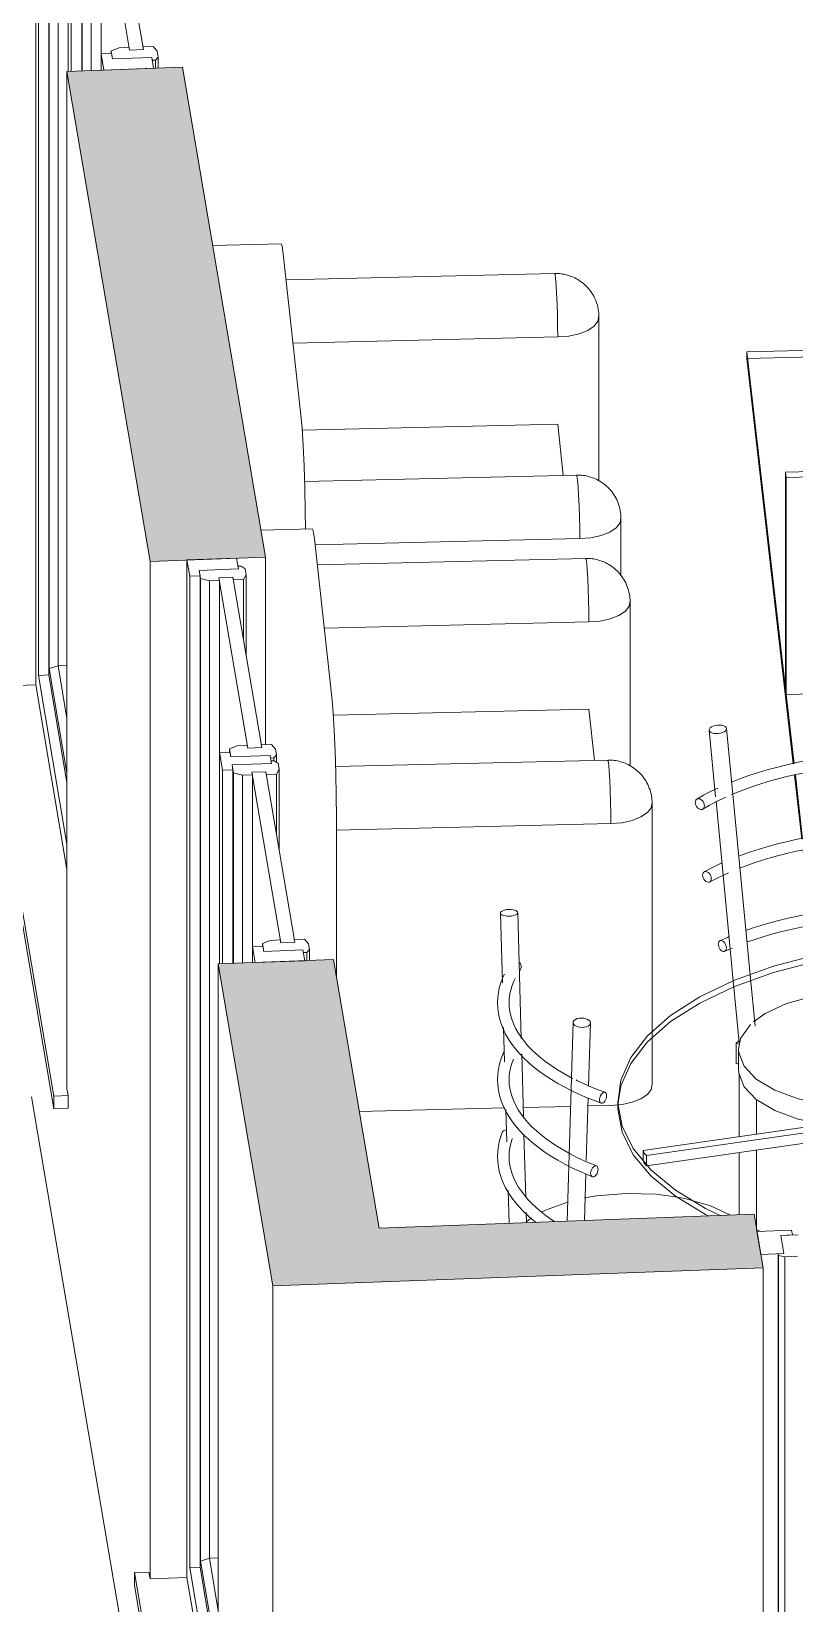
# Model space of a CAD drawing. Header units: millimetres. Extents: x -44545 to 51785, y -22696 to 32686.
# Drawn here: x -18262 to -16943, y -86 to 2631 of the extents above; entities that cross this region are included whole.
import ezdxf

# ---------------------------------------------------------------- set-up
doc = ezdxf.new("R2010")
doc.units = ezdxf.units.MM
for name, color, linetype, lineweight in [('A-FLOR', 192, 'Continuous', 9), ('A-GENM', 13, 'Continuous', 9), ('A-GLAZ', 151, 'Continuous', 9), ('A-WALL', 113, 'Continuous', 9), ('A-WALL-PATT', 111, 'Continuous', 25), ('I-FURN', 30, 'Continuous', 9), ('I-FURN-PNLS', 30, 'Continuous', 9)]:
    doc.layers.add(name, color=color, linetype=linetype, lineweight=lineweight)

# ---------------------------------------------------------------- blocks, each defined once
blk = doc.blocks.new('Table Dining 4 Seater-Circular - 1200 mm dia-V78-3D Section 3')
at = {"layer": 'I-FURN-PNLS'}
for p, q in [((-17090.3, 1423.2), (-17079.2, 1307.9)), ((-17060.4, 1426.1), (-17061, 1427.8)), ((-17019.7, 1000.7), (-17060.4, 1426.1)), ((-17078.5, 1300.7), (-17048.8, 990)), ((-17451.2, 1107.2), (-17447.8, 986.6)), ((-17415.1, 890.3), (-17421.2, 1108)), ((-17063.5, 1041.2), (-17050.8, 1046.8)), ((-17418.4, 1007.1), (-17416.3, 1010.4)), ((-17048.8, 990), (-17038.6, 883.8)), ((-17011.1, 911.5), (-17019.7, 1000.7)), ((-17445.6, 909.3), (-17444, 849.9)), ((-17325.6, 918.2), (-17336, 574.9)), ((-17298.9, 808.3), (-17295.6, 917.3)), ((-17038.9, 886.7), (-17043.7, 882.5)), ((-17043.7, 882.5), (-17037.3, 880.9)), ((-17043.7, 882.5), (-17043.7, 847.1)), ((-17039.5, 871.9), (-17039.5, 836.5)), ((-17411.3, 755.5), (-17414.4, 864.1)), ((-17039.2, 846), (-17043.7, 847.1)), ((-17038.5, 829.1), (-17038.5, 720.8)), ((-17302.8, 679.5), (-17299.5, 788.1)), ((-17248, 775.9), (-17243, 808)), ((-17441.7, 767.9), (-17440.1, 711.7)), ((-17248.1, 782.4), (-17248.1, 771.8)), ((-17248.1, 772.2), (-17248, 775.5)), ((-17008.5, 725.1), (-17008.5, 784.8)), ((-16794.1, 755.8), (-17204.3, 697.1)), ((-17198.5, 688.2), (-16788.2, 746.9)), ((-17407.5, 615.8), (-17410.5, 725.4)), ((-16788.2, 729.2), (-17198.5, 670.5)), ((-17204.3, 679.7), (-17204.3, 697.1)), ((-17198.5, 670.5), (-17198.5, 688.2)), ((-17038.5, 693.4), (-17038.5, 585.8)), ((-17008.5, 562.5), (-17008.5, 697.6)), ((-17305.9, 576), (-17303.5, 656.8)), ((-17437.8, 628), (-17436.2, 571.2)), ((-17284.8, 618.6), (-17305.9, 615)), ((-17406.2, 572.3), (-17406.7, 590.2)), ((-17009.1, 559.6), (-17001.2, 556.8))]:
    blk.add_line(p, q, dxfattribs=at)
for points in [[(-17061, 1427.8, 0), (-17062.7, 1429.5, 0), (-17065.2, 1430.7, 0), (-17068.4, 1431.6, 0), (-17072, 1432, 0), (-17075.9, 1431.9, 0), (-17079.7, 1431.3, 0), (-17083.3, 1430.2, 0), (-17086.3, 1428.8, 0), (-17088.6, 1427.1, 0), (-17089.9, 1425.2, 0), (-17090.3, 1423.3, 0), (-17089.6, 1421.4, 0)], [(-17089.6, 1421.4, 0), (-17088, 1419.8, 0), (-17085.5, 1418.5, 0), (-17082.3, 1417.7, 0), (-17078.7, 1417.3, 0), (-17074.8, 1417.4, 0), (-17070.9, 1418, 0), (-17067.4, 1419, 0), (-17064.4, 1420.5, 0), (-17062.1, 1422.2, 0), (-17060.8, 1424.1, 0), (-17060.4, 1426, 0)], [(-17051.5, 1333.6, 0), (-17048.6, 1334.8, 0), (-17034.6, 1340.2, 0), (-17020.1, 1345.3, 0), (-17005.2, 1350.2, 0), (-16989.9, 1354.7, 0), (-16974.2, 1359, 0), (-16958.2, 1363, 0), (-16941.9, 1366.6, 0), (-16925.3, 1370, 0), (-16908.4, 1373, 0), (-16891.3, 1375.7, 0), (-16874, 1378.1, 0), (-16856.5, 1380.2, 0), (-16838.8, 1382, 0), (-16821, 1383.4, 0), (-16803, 1384.5, 0), (-16785, 1385.2, 0), (-16767, 1385.6, 0), (-16748.9, 1385.7, 0), (-16730.9, 1385.5, 0), (-16712.9, 1384.9, 0), (-16694.9, 1383.9, 0), (-16691.7, 1383.7, 0)], [(-17051.6, 1312, 0), (-17041.2, 1316.3, 0), (-17027.7, 1321.5, 0), (-17013.7, 1326.4, 0), (-16999.2, 1331.1, 0), (-16984.4, 1335.5, 0), (-16969.2, 1339.6, 0), (-16953.6, 1343.5, 0), (-16937.8, 1347.1, 0), (-16921.6, 1350.3, 0), (-16905.1, 1353.3, 0), (-16888.4, 1356, 0), (-16871.4, 1358.3, 0), (-16854.3, 1360.3, 0), (-16837, 1362, 0), (-16819.6, 1363.4, 0), (-16802, 1364.5, 0), (-16784.4, 1365.2, 0), (-16766.7, 1365.6, 0), (-16749, 1365.7, 0), (-16731.3, 1365.5, 0), (-16713.7, 1364.9, 0), (-16696.1, 1364, 0), (-16690.4, 1363.6, 0)], [(-17098.6, 1292.6, 0), (-17098.9, 1295, 0), (-17099.7, 1297.5, 0), (-17100.9, 1299.7, 0), (-17102.6, 1301.7, 0), (-17104.5, 1303.3, 0), (-17106.5, 1304.4, 0), (-17108.5, 1304.8, 0), (-17110.4, 1304.6, 0), (-17112.1, 1303.8, 0), (-17113.3, 1302.4, 0), (-17114.1, 1300.6, 0), (-17114.4, 1298.4, 0)], [(-17111.6, 1304.1, 0), (-17100.1, 1310.7, 0), (-17088, 1317.1, 0), (-17075.3, 1323.3, 0)], [(-17101.4, 1286.9, 0), (-17090.4, 1293.2, 0), (-17078.9, 1299.3, 0), (-17066.8, 1305.2, 0), (-17061.5, 1307.6, 0)], [(-17114.4, 1298.4, 0), (-17114.1, 1296, 0), (-17113.3, 1293.6, 0), (-17112.1, 1291.3, 0), (-17110.4, 1289.3, 0), (-17108.5, 1287.7, 0), (-17106.5, 1286.7, 0), (-17104.5, 1286.2, 0), (-17102.6, 1286.4, 0), (-17100.9, 1287.2, 0), (-17099.7, 1288.6, 0), (-17098.9, 1290.5, 0), (-17098.6, 1292.6, 0)], [(-17039.3, 1205.6, 0), (-17033.3, 1207.9, 0), (-17018.7, 1213, 0), (-17003.8, 1217.8, 0), (-16988.5, 1222.4, 0), (-16972.8, 1226.6, 0), (-16956.8, 1230.5, 0), (-16940.4, 1234.2, 0), (-16923.8, 1237.5, 0), (-16906.9, 1240.5, 0), (-16889.7, 1243.2, 0), (-16872.4, 1245.6, 0), (-16854.9, 1247.6, 0), (-16837.2, 1249.3, 0), (-16819.3, 1250.7, 0), (-16801.4, 1251.8, 0), (-16783.4, 1252.5, 0), (-16765.4, 1252.9, 0), (-16747.3, 1252.9, 0), (-16729.2, 1252.6, 0), (-16711.2, 1252, 0), (-16703.8, 1251.6, 0)], [(-17037.8, 1184.8, 0), (-17026.4, 1189.1, 0), (-17012.4, 1194.1, 0), (-16997.9, 1198.7, 0), (-16983.1, 1203.1, 0), (-16967.8, 1207.2, 0), (-16952.2, 1211, 0), (-16936.3, 1214.6, 0), (-16920.1, 1217.8, 0), (-16903.6, 1220.8, 0), (-16886.8, 1223.4, 0), (-16869.9, 1225.7, 0), (-16852.7, 1227.7, 0), (-16835.4, 1229.4, 0), (-16818, 1230.8, 0), (-16800.4, 1231.8, 0), (-16782.8, 1232.5, 0), (-16765.1, 1232.9, 0), (-16747.4, 1232.9, 0), (-16729.7, 1232.6, 0), (-16712.1, 1232, 0), (-16705.2, 1231.7, 0)], [(-17086.6, 1166.7, 0), (-17086.8, 1169.1, 0), (-17087.6, 1171.6, 0), (-17088.8, 1173.9, 0), (-17090.4, 1175.9, 0), (-17092.2, 1177.5, 0), (-17094.2, 1178.6, 0), (-17096.2, 1179.1, 0), (-17098, 1178.9, 0), (-17099.6, 1178.1, 0), (-17100.8, 1176.8, 0), (-17101.5, 1175, 0), (-17101.8, 1172.8, 0)], [(-17101.8, 1172.8, 0), (-17101.5, 1170.4, 0), (-17100.8, 1167.9, 0), (-17099.6, 1165.6, 0), (-17098, 1163.6, 0), (-17096.2, 1162, 0), (-17094.2, 1160.9, 0), (-17092.2, 1160.4, 0), (-17090.4, 1160.6, 0), (-17088.8, 1161.4, 0), (-17087.6, 1162.7, 0), (-17086.8, 1164.6, 0), (-17086.6, 1166.7, 0)], [(-17099, 1178.5, 0), (-17086.8, 1184.9, 0), (-17074.2, 1191, 0), (-17067.9, 1193.9, 0)], [(-17089.4, 1161, 0), (-17077.8, 1167, 0), (-17065.7, 1172.9, 0), (-17057, 1176.8, 0)], [(-17027.2, 1077.3, 0), (-17016.1, 1081.1, 0), (-17001.1, 1085.9, 0), (-16985.7, 1090.4, 0), (-16969.9, 1094.5, 0), (-16953.8, 1098.4, 0), (-16937.4, 1102, 0), (-16920.7, 1105.3, 0), (-16903.8, 1108.2, 0), (-16886.6, 1110.9, 0), (-16869.2, 1113.2, 0), (-16851.7, 1115.2, 0), (-16833.9, 1116.8, 0), (-16816.1, 1118.1, 0), (-16798.1, 1119.1, 0), (-16780.1, 1119.8, 0), (-16762.1, 1120.1, 0), (-16744, 1120.1, 0), (-16726, 1119.8, 0), (-16716.1, 1119.4, 0)], [(-17440.6, 1113.1, 0), (-17444.1, 1112.4, 0), (-17447.1, 1111.3, 0), (-17449.4, 1110, 0), (-17450.8, 1108.6, 0), (-17451.1, 1107, 0), (-17450.5, 1105.5, 0), (-17448.9, 1104.2, 0), (-17446.4, 1103.1, 0), (-17443.2, 1102.3, 0), (-17439.5, 1101.8, 0), (-17435.6, 1101.8, 0), (-17431.8, 1102.1, 0)], [(-17431.8, 1102.1, 0), (-17428.2, 1102.8, 0), (-17425.2, 1103.9, 0), (-17422.9, 1105.2, 0), (-17421.5, 1106.6, 0), (-17421.2, 1108.2, 0), (-17421.8, 1109.6, 0), (-17423.4, 1111, 0), (-17425.9, 1112.1, 0), (-17429.1, 1112.9, 0), (-17432.8, 1113.4, 0), (-17436.7, 1113.4, 0), (-17440.6, 1113.1, 0)], [(-17025.2, 1056.8, 0), (-17023.9, 1057.3, 0), (-17009.8, 1062.1, 0), (-16995.2, 1066.7, 0), (-16980.3, 1071.1, 0), (-16965, 1075.1, 0), (-16949.3, 1078.9, 0), (-16933.4, 1082.4, 0), (-16917.1, 1085.6, 0), (-16900.6, 1088.5, 0), (-16883.8, 1091.1, 0), (-16866.8, 1093.3, 0), (-16849.6, 1095.3, 0), (-16832.3, 1096.9, 0), (-16814.8, 1098.2, 0), (-16797.2, 1099.2, 0), (-16779.6, 1099.8, 0), (-16761.9, 1100.1, 0), (-16744.2, 1100.1, 0), (-16726.5, 1099.8, 0), (-16718.6, 1099.5, 0)], [(-16074.6, 864.5, 0), (-16105.6, 901.6, 0), (-16147.5, 936.3, 0), (-16199.7, 967.9, 0), (-16261, 995.7, 0), (-16330.2, 1019.1, 0), (-16405.9, 1037.8, 0), (-16486.5, 1051.2, 0), (-16570.4, 1059.2, 0), (-16655.8, 1061.5, 0), (-16741.1, 1058.1, 0), (-16824.5, 1049.2, 0), (-16904.4, 1034.8, 0), (-16979, 1015.2, 0), (-17046.8, 991, 0), (-17106.6, 962.5, 0), (-17157, 930.3, 0), (-17197, 895.1, 0), (-17225.9, 857.6, 0), (-17243, 818.6, 0), (-17248, 778.8, 0), (-17240.8, 739.1, 0), (-17221.5, 700.4, 0)], [(-17060.6, 1046.9, 0), (-17060.9, 1049.3, 0), (-17061.6, 1051.8, 0), (-17062.7, 1054.2, 0), (-17064.1, 1056.3, 0), (-17065.8, 1058, 0), (-17067.6, 1059.1, 0), (-17069.5, 1059.7, 0), (-17071.2, 1059.6, 0), (-17072.6, 1058.9, 0), (-17073.7, 1057.6, 0), (-17074.4, 1055.7, 0), (-17074.7, 1053.6, 0)], [(-17071.8, 1059.3, 0), (-17058.6, 1065.2, 0), (-17056.8, 1065.9, 0)], [(-17242.8, 808.6, 0), (-17225.9, 847, 0), (-17197, 884.5, 0), (-17157, 919.6, 0), (-17106.6, 951.8, 0), (-17046.8, 980.3, 0), (-16979, 1004.6, 0), (-16904.4, 1024.2, 0), (-16824.5, 1038.6, 0), (-16741.1, 1047.5, 0), (-16655.8, 1050.9, 0), (-16570.4, 1048.5, 0), (-16486.5, 1040.6, 0), (-16405.9, 1027.2, 0), (-16330.2, 1008.5, 0), (-16261, 985.1, 0), (-16199.7, 957.3, 0), (-16147.5, 925.7, 0), (-16105.6, 891, 0), (-16074.6, 853.9, 0)], [(-17074.7, 1053.6, 0), (-17074.4, 1051.2, 0), (-17073.7, 1048.7, 0), (-17072.6, 1046.3, 0), (-17071.2, 1044.2, 0), (-17069.5, 1042.6, 0), (-17067.6, 1041.4, 0), (-17065.8, 1040.8, 0), (-17064.1, 1040.9, 0), (-17062.7, 1041.7, 0), (-17061.6, 1043, 0), (-17060.9, 1044.8, 0), (-17060.6, 1046.9, 0)], [(-17417.8, 1021.3, 0), (-17416.3, 1019.2, 0), (-17415.3, 1017, 0), (-17415, 1014.6, 0)], [(-17415, 1014.6, 0), (-17415.3, 1012.4, 0), (-17416.3, 1010.4, 0)], [(-17456.2, 952.2, 0), (-17455.8, 961.3, 0), (-17454.6, 970.5, 0), (-17452.6, 979.6, 0), (-17449.9, 988.6, 0), (-17446.4, 997.5, 0), (-17444.3, 1001.8, 0)], [(-17436.2, 952.2, 0), (-17435.8, 959.6, 0), (-17434.9, 967.1, 0), (-17433.3, 974.5, 0), (-17431, 982, 0), (-17428.1, 989.5, 0), (-17425.9, 994.1, 0)], [(-17456.2, 952.2, 0), (-17455.8, 943, 0), (-17454.6, 933.8, 0), (-17452.6, 924.8, 0), (-17449.9, 915.8, 0), (-17446.4, 906.9, 0), (-17442.2, 898.1, 0), (-17437.3, 889.4, 0), (-17431.6, 880.9, 0), (-17425.3, 872.6, 0), (-17418.3, 864.5, 0), (-17410.6, 856.5, 0), (-17402.3, 848.7, 0), (-17393.4, 841.1, 0), (-17383.8, 833.7, 0), (-17373.7, 826.5, 0), (-17363, 819.5, 0), (-17351.7, 812.7, 0), (-17339.9, 806.2, 0), (-17327.5, 799.9, 0), (-17314.7, 793.9, 0), (-17301.3, 788.1, 0), (-17287.5, 782.6, 0), (-17277.1, 778.7, 0)], [(-17436.2, 952.2, 0), (-17435.8, 944.7, 0), (-17434.9, 937.2, 0), (-17433.3, 929.8, 0), (-17431, 922.3, 0), (-17428.1, 914.8, 0), (-17424.5, 907.4, 0), (-17420.2, 900, 0), (-17415.3, 892.6, 0), (-17409.7, 885.2, 0), (-17403.5, 877.9, 0), (-17396.6, 870.7, 0), (-17389, 863.6, 0), (-17380.8, 856.6, 0), (-17371.9, 849.7, 0), (-17362.5, 843, 0), (-17352.4, 836.5, 0), (-17341.7, 830.1, 0), (-17330.5, 823.9, 0), (-17326.1, 821.6, 0)], [(-16801.9, 971.3, 0), (-16810.8, 971.7, 0), (-16862.5, 970.3, 0), (-16912.1, 963.2, 0), (-16956.5, 950.8, 0), (-16993.3, 933.8, 0), (-17013.6, 919.5, 0)], [(-17315, 925.5, 0), (-17318.5, 924.8, 0), (-17321.5, 923.5, 0), (-17323.8, 921.8, 0), (-17325.2, 919.9, 0), (-17325.5, 917.8, 0), (-17324.9, 915.7, 0), (-17323.3, 913.7, 0), (-17320.8, 912.1, 0), (-17317.6, 910.8, 0), (-17313.9, 910, 0), (-17310, 909.7, 0), (-17306.2, 909.9, 0)], [(-17306.2, 909.9, 0), (-17302.6, 910.7, 0), (-17299.6, 912, 0), (-17297.3, 913.7, 0), (-17295.9, 915.6, 0), (-17295.6, 917.7, 0), (-17296.2, 919.8, 0), (-17297.8, 921.7, 0), (-17300.3, 923.4, 0), (-17303.5, 924.7, 0), (-17307.2, 925.5, 0), (-17311.1, 925.8, 0), (-17315, 925.5, 0)], [(-17019.1, 914.4, 0), (-17020.3, 913.2, 0), (-17035.9, 890.3, 0), (-17039.5, 871.9, 0)], [(-17039.5, 871.9, 0), (-17039.2, 866.2, 0), (-17030, 842.5, 0)], [(-17456.2, 819.4, 0), (-17455.8, 828.5, 0), (-17454.6, 837.7, 0), (-17452.6, 846.8, 0), (-17449.9, 855.8, 0), (-17446.4, 864.7, 0), (-17444.7, 868.3, 0)], [(-17436.2, 819.4, 0), (-17435.8, 826.8, 0), (-17434.9, 834.3, 0), (-17433.3, 841.8, 0), (-17431, 849.2, 0), (-17428.8, 855, 0)], [(-17030, 842.5, 0), (-17008.9, 820.4, 0), (-16977.1, 801.4, 0), (-16936.4, 786.5, 0), (-16889.2, 776.5, 0), (-16838.3, 772.1, 0), (-16797, 772.7, 0)], [(-17456.2, 819.4, 0), (-17455.8, 810.2, 0), (-17454.6, 801.1, 0), (-17452.6, 792, 0), (-17449.9, 783, 0), (-17446.4, 774.1, 0), (-17442.2, 765.3, 0), (-17437.3, 756.7, 0), (-17431.6, 748.2, 0), (-17425.3, 739.8, 0), (-17418.3, 731.7, 0), (-17410.6, 723.7, 0), (-17402.3, 715.9, 0), (-17393.4, 708.3, 0), (-17383.8, 700.9, 0), (-17373.7, 693.7, 0), (-17363, 686.7, 0), (-17351.7, 680, 0), (-17339.9, 673.4, 0), (-17327.5, 667.1, 0), (-17314.7, 661.1, 0), (-17301.3, 655.3, 0), (-17292.5, 651.7, 0)], [(-17436.2, 819.4, 0), (-17435.8, 811.9, 0), (-17434.9, 804.5, 0), (-17433.3, 797, 0), (-17431, 789.5, 0), (-17428.1, 782.1, 0), (-17424.5, 774.6, 0), (-17420.2, 767.2, 0), (-17415.3, 759.8, 0), (-17409.7, 752.4, 0), (-17403.5, 745.1, 0), (-17396.6, 737.9, 0), (-17389, 730.8, 0), (-17380.8, 723.8, 0), (-17371.9, 717, 0), (-17362.5, 710.2, 0), (-17352.4, 703.7, 0), (-17341.7, 697.3, 0), (-17330.5, 691.1, 0), (-17318.8, 685.1, 0), (-17306.5, 679.3, 0), (-17293.7, 673.8, 0), (-17285.1, 670.3, 0)], [(-17320.4, 818.8, 0), (-17318.8, 817.9, 0), (-17306.5, 812.1, 0), (-17293.7, 806.6, 0), (-17280.4, 801.2, 0), (-17270.3, 797.5, 0)], [(-17030, 807.1, 0), (-17039.2, 830.8, 0), (-17039.5, 838.2, 0)], [(-17267.6, 791.7, 0), (-17267.8, 793.9, 0), (-17268.4, 795.7, 0), (-17269.4, 796.9, 0), (-17270.6, 797.6, 0), (-17272.1, 797.6, 0), (-17273.7, 796.9, 0), (-17275.3, 795.7, 0), (-17276.8, 793.9, 0), (-17278, 791.7, 0), (-17279, 789.3, 0), (-17279.6, 786.8, 0), (-17279.8, 784.4, 0)], [(-17279.8, 784.4, 0), (-17279.6, 782.2, 0), (-17279, 780.5, 0), (-17278, 779.2, 0), (-17276.8, 778.6, 0), (-17275.3, 778.6, 0), (-17273.7, 779.2, 0), (-17272.1, 780.5, 0), (-17270.6, 782.2, 0), (-17269.4, 784.4, 0), (-17268.4, 786.8, 0), (-17267.8, 789.3, 0), (-17267.6, 791.7, 0)], [(-16892.3, 741.6, 0), (-16936.4, 751.1, 0), (-16977.1, 766, 0), (-17008.9, 785, 0), (-17030, 807.1, 0)], [(-17221.5, 689.7, 0), (-17240.8, 728.5, 0), (-17248, 768.2, 0), (-17248.1, 771.8, 0)], [(-17456.2, 686.6, 0), (-17455.8, 695.8, 0), (-17454.6, 704.9, 0), (-17452.6, 714, 0), (-17449.9, 723, 0), (-17448.1, 727.8, 0)], [(-17448.3, 727.2, 0), (-17447.3, 729.3, 0), (-17445.8, 731, 0), (-17443.7, 732.2, 0), (-17441.4, 732.9, 0)], [(-17436.2, 686.6, 0), (-17435.8, 694, 0), (-17434.9, 701.5, 0), (-17433.3, 709, 0), (-17431, 716.4, 0), (-17430.6, 717.6, 0)], [(-17456.2, 686.6, 0), (-17455.8, 677.4, 0), (-17454.6, 668.3, 0), (-17452.6, 659.2, 0), (-17449.9, 650.2, 0), (-17446.4, 641.3, 0), (-17442.2, 632.5, 0), (-17437.3, 623.9, 0), (-17431.6, 615.4, 0), (-17425.3, 607, 0), (-17418.3, 598.9, 0), (-17410.6, 590.9, 0), (-17402.3, 583.1, 0), (-17393.4, 575.5, 0), (-17390.1, 572.9, 0)], [(-17436.2, 686.6, 0), (-17435.8, 679.1, 0), (-17434.9, 671.7, 0), (-17433.3, 664.2, 0), (-17431, 656.7, 0), (-17428.1, 649.3, 0), (-17424.5, 641.8, 0), (-17420.2, 634.4, 0), (-17415.3, 627, 0), (-17409.7, 619.6, 0), (-17403.5, 612.3, 0), (-17396.6, 605.1, 0), (-17389, 598, 0), (-17380.8, 591, 0), (-17371.9, 584.2, 0), (-17362.5, 577.4, 0), (-17357.4, 574.1, 0)], [(-17221.5, 700.4, 0), (-17190.6, 663.2, 0), (-17148.6, 628.5, 0), (-17096.4, 597, 0), (-17070.4, 584.2, 0)], [(-17091.4, 583.8, 0), (-17096.4, 586.3, 0), (-17148.6, 617.9, 0), (-17190.6, 652.6, 0), (-17221.5, 689.7, 0)], [(-17204.3, 697.1, 0), (-17202.4, 692.5, 0), (-17198.5, 688.2, 0)], [(-17198.5, 670.5, 0), (-17202.4, 674.8, 0), (-17204.3, 679.4, 0)], [(-17282.3, 664.6, 0), (-17282.6, 666.7, 0), (-17283.2, 668.5, 0), (-17284.2, 669.8, 0), (-17285.6, 670.5, 0), (-17287.1, 670.5, 0), (-17288.8, 669.9, 0), (-17290.5, 668.6, 0), (-17292.1, 666.9, 0), (-17293.4, 664.8, 0), (-17294.4, 662.4, 0), (-17295.1, 659.9, 0), (-17295.3, 657.5, 0)], [(-17295.3, 657.5, 0), (-17295.1, 655.3, 0), (-17294.4, 653.5, 0), (-17293.4, 652.2, 0), (-17292.1, 651.6, 0), (-17290.5, 651.5, 0), (-17288.8, 652.2, 0), (-17287.1, 653.4, 0), (-17285.6, 655.1, 0), (-17284.2, 657.3, 0), (-17283.2, 659.7, 0), (-17282.6, 662.1, 0), (-17282.3, 664.6, 0)], [(-17335.2, 607.9, 0), (-17373, 594, 0), (-17380.4, 590.4, 0)], [(-17145, 616.5, 0), (-17182, 621.4, 0), (-17233.8, 622.9, 0), (-17284.8, 618.6, 0)], [(-17053.4, 585.4, 0), (-17088.3, 601.6, 0), (-17132.6, 614.1, 0), (-17145, 616.5, 0)], [(-17397.7, 580.4, 0), (-17405.1, 575.1, 0), (-17406.6, 573.9, 0)]]:
    blk.add_polyline3d(points, dxfattribs=at)
blk = doc.blocks.new('Sofa Single Seater - 900 x 700 mm-182966-3D Section 3')
at = {"layer": 'A-GENM'}
for p, q in [((-17776.1, 1771), (-17865.3, 1768.9)), ((-17772.6, 1753.8), (-17742.1, 1475.1)), ((-17303.8, 1720), (-17767.7, 1709)), ((-17227, 1361.5), (-17227, 1645)), ((-17755.7, 1599.3), (-17298.2, 1610.2)), ((-17755.7, 1599.3), (-17298.2, 1610.2)), ((-17298.2, 1459.7), (-17739.9, 1449.2)), ((-17288.5, 1371), (-17298.2, 1459.7)), ((-17265.7, 1371.6), (-17735.9, 1360.4)), ((-17188.9, 902.2), (-17188.9, 1296.6)), ((-17734.5, 1272.7), (-17734.5, 997.8)), ((-17734.5, 1250.5), (-17260.1, 1261.8)), ((-17260.1, 1261.8), (-17734.5, 1250.5)), ((-17734.5, 997.8), (-17734.5, 1250.5)), ((-17188.9, 899.5), (-17188.9, 902.2)), ((-17188.9, 809.7), (-17188.9, 899.2)), ((-17443.4, 770.5), (-17695, 764.6)), ((-17329.9, 773.2), (-17411.8, 771.3)), ((-17260.1, 774.9), (-17300.3, 773.9)), ((-17247.8, 775.6), (-17260.1, 774.9)), ((-17241.8, 776.4), (-17247.3, 775.7))]:
    blk.add_line(p, q, dxfattribs=at)
for points in [[(-17776.4, 1770.9, 0), (-17774.6, 1767.4, 0), (-17772.6, 1753.8, 0)], [(-17298.2, 1610.2, 0), (-17298.3, 1628.5, 0), (-17298.7, 1648, 0), (-17299.3, 1667.3, 0), (-17300.1, 1685.1, 0), (-17301, 1700.1, 0), (-17302, 1711.4, 0), (-17303, 1718.1, 0), (-17303.9, 1719.9, 0)], [(-17303.9, 1719.9, 0), (-17303, 1718.1, 0), (-17302, 1711.4, 0), (-17301, 1700.1, 0), (-17300.1, 1685.1, 0), (-17299.3, 1667.3, 0), (-17298.7, 1648, 0), (-17298.3, 1628.5, 0), (-17298.2, 1610.2, 0)], [(-17227, 1645, 0), (-17227.1, 1648.4, 0), (-17227.3, 1651.8, 0), (-17227.7, 1655.1, 0), (-17228.2, 1658.5, 0), (-17228.9, 1661.8, 0), (-17229.8, 1665.1, 0), (-17230.7, 1668.3, 0), (-17231.8, 1671.5, 0), (-17233.1, 1674.6, 0), (-17234.5, 1677.6, 0), (-17236, 1680.5, 0), (-17237.6, 1683.4, 0), (-17239.3, 1686.1, 0), (-17241.1, 1688.8, 0), (-17243.1, 1691.3, 0), (-17245.1, 1693.8, 0), (-17247.2, 1696.1, 0), (-17249.3, 1698.4, 0), (-17251.6, 1700.5, 0), (-17253.9, 1702.5, 0), (-17256.2, 1704.4, 0), (-17258.6, 1706.2, 0), (-17261.1, 1707.8, 0), (-17263.6, 1709.4, 0), (-17266.1, 1710.8, 0), (-17268.7, 1712.2, 0), (-17271.2, 1713.4, 0), (-17273.8, 1714.5, 0), (-17276.5, 1715.5, 0), (-17279.1, 1716.4, 0), (-17281.7, 1717.2, 0), (-17284.4, 1717.9, 0), (-17287.1, 1718.5, 0), (-17289.7, 1719, 0), (-17292.4, 1719.4, 0), (-17295.1, 1719.7, 0), (-17297.7, 1719.9, 0), (-17300.4, 1720, 0), (-17303.1, 1720, 0), (-17303.8, 1720, 0)], [(-17298.2, 1610.2, 0), (-17279, 1611.8, 0), (-17261.3, 1615.7, 0), (-17246.4, 1621.6, 0), (-17235.2, 1629.1, 0), (-17228.7, 1637.7, 0), (-17227.1, 1646.8, 0)], [(-17227.1, 1646.8, 0), (-17228.7, 1637.7, 0), (-17235.2, 1629.1, 0), (-17246.4, 1621.6, 0), (-17261.3, 1615.7, 0), (-17279, 1611.8, 0), (-17298.2, 1610.2, 0)], [(-17742.1, 1475.1, 0), (-17740.2, 1452.6, 0), (-17738.3, 1422.5, 0), (-17736.7, 1387, 0), (-17735.5, 1348.4, 0), (-17734.8, 1309.4, 0), (-17734.5, 1272.7, 0)], [(-17260.1, 1261.8, 0), (-17260.2, 1280.1, 0), (-17260.6, 1299.6, 0), (-17261.2, 1318.9, 0), (-17262, 1336.7, 0), (-17262.9, 1351.7, 0), (-17263.9, 1363, 0), (-17264.9, 1369.7, 0), (-17265.8, 1371.5, 0)], [(-17265.8, 1371.5, 0), (-17264.9, 1369.7, 0), (-17263.9, 1363, 0), (-17262.9, 1351.7, 0), (-17262, 1336.7, 0), (-17261.2, 1318.9, 0), (-17260.6, 1299.6, 0), (-17260.2, 1280.1, 0), (-17260.1, 1261.8, 0)], [(-17188.9, 1296.6, 0), (-17189, 1300, 0), (-17189.2, 1303.4, 0), (-17189.6, 1306.7, 0), (-17190.2, 1310.1, 0), (-17190.8, 1313.4, 0), (-17191.7, 1316.7, 0), (-17192.6, 1319.9, 0), (-17193.8, 1323.1, 0), (-17195, 1326.2, 0), (-17196.4, 1329.2, 0), (-17197.9, 1332.1, 0), (-17199.5, 1335, 0), (-17201.2, 1337.7, 0), (-17203, 1340.4, 0), (-17205, 1342.9, 0), (-17207, 1345.4, 0), (-17209.1, 1347.7, 0), (-17211.2, 1350, 0), (-17213.5, 1352.1, 0), (-17215.8, 1354.1, 0), (-17218.1, 1356, 0), (-17220.5, 1357.8, 0), (-17223, 1359.4, 0), (-17225.5, 1361, 0), (-17228, 1362.4, 0), (-17230.6, 1363.8, 0), (-17233.1, 1365, 0), (-17235.8, 1366.1, 0), (-17238.4, 1367.1, 0), (-17241, 1368, 0), (-17243.7, 1368.8, 0), (-17246.3, 1369.5, 0), (-17249, 1370.1, 0), (-17251.6, 1370.6, 0), (-17254.3, 1371, 0), (-17257, 1371.3, 0), (-17259.7, 1371.5, 0), (-17262.3, 1371.6, 0), (-17265, 1371.6, 0), (-17265.7, 1371.6, 0)], [(-17260.1, 1261.8, 0), (-17240.9, 1263.4, 0), (-17223.2, 1267.3, 0), (-17208.3, 1273.2, 0), (-17197.2, 1280.7, 0), (-17190.6, 1289.3, 0), (-17189, 1298.4, 0)], [(-17189, 1298.4, 0), (-17190.6, 1289.3, 0), (-17197.2, 1280.7, 0), (-17208.3, 1273.2, 0), (-17223.2, 1267.3, 0), (-17240.9, 1263.4, 0), (-17260.1, 1261.8, 0)], [(-17189, 811.5, 0), (-17190.6, 802.4, 0), (-17197.2, 793.8, 0), (-17208.3, 786.3, 0), (-17223.2, 780.4, 0), (-17240.9, 776.5, 0)]]:
    blk.add_polyline3d(points, dxfattribs=at)
blk = doc.blocks.new('Sofa Single Seater - 900 x 700 mm-V95-3D Section 3')
at = {"layer": 'A-GENM'}
for p, q in [((-17830, 2263.4), (-17948.6, 2260.6)), ((-17826.4, 2246.3), (-17796, 1967.5)), ((-17357.6, 2212.4), (-17821.5, 2201.4)), ((-17280.9, 1853.9), (-17280.9, 2137.4)), ((-17809.5, 2091.7), (-17352, 2102.6)), ((-17809.5, 2091.7), (-17352, 2102.6)), ((-17352, 1952.1), (-17793.8, 1941.6)), ((-17342.4, 1863.4), (-17352, 1952.1)), ((-17319.5, 1864), (-17789.7, 1852.9)), ((-17242.8, 1689.8), (-17242.8, 1789)), ((-17771.4, 1743.3), (-17314, 1754.2)), ((-17314, 1754.2), (-17771.4, 1743.3))]:
    blk.add_line(p, q, dxfattribs=at)
for points in [[(-17830.2, 2263.3, 0), (-17828.4, 2259.8, 0), (-17826.4, 2246.3, 0)], [(-17352, 2102.6, 0), (-17352.2, 2120.9, 0), (-17352.6, 2140.4, 0), (-17353.2, 2159.7, 0), (-17354, 2177.5, 0), (-17354.9, 2192.5, 0), (-17355.9, 2203.8, 0), (-17356.8, 2210.5, 0), (-17357.8, 2212.3, 0)], [(-17357.8, 2212.3, 0), (-17356.8, 2210.5, 0), (-17355.9, 2203.8, 0), (-17354.9, 2192.5, 0), (-17354, 2177.5, 0), (-17353.2, 2159.7, 0), (-17352.6, 2140.4, 0), (-17352.2, 2120.9, 0), (-17352, 2102.6, 0)], [(-17280.9, 2137.4, 0), (-17280.9, 2140.8, 0), (-17281.2, 2144.2, 0), (-17281.5, 2147.5, 0), (-17282.1, 2150.9, 0), (-17282.8, 2154.2, 0), (-17283.6, 2157.5, 0), (-17284.6, 2160.7, 0), (-17285.7, 2163.9, 0), (-17286.9, 2167, 0), (-17288.3, 2170, 0), (-17289.8, 2172.9, 0), (-17291.4, 2175.8, 0), (-17293.1, 2178.5, 0), (-17295, 2181.2, 0), (-17296.9, 2183.8, 0), (-17298.9, 2186.2, 0), (-17301, 2188.5, 0), (-17303.2, 2190.8, 0), (-17305.4, 2192.9, 0), (-17307.7, 2194.9, 0), (-17310.1, 2196.8, 0), (-17312.5, 2198.6, 0), (-17314.9, 2200.2, 0), (-17317.4, 2201.8, 0), (-17319.9, 2203.2, 0), (-17322.5, 2204.6, 0), (-17325.1, 2205.8, 0), (-17327.7, 2206.9, 0), (-17330.3, 2207.9, 0), (-17332.9, 2208.8, 0), (-17335.6, 2209.6, 0), (-17338.2, 2210.3, 0), (-17340.9, 2210.9, 0), (-17343.6, 2211.4, 0), (-17346.2, 2211.8, 0), (-17348.9, 2212.1, 0), (-17351.6, 2212.3, 0), (-17354.3, 2212.4, 0), (-17356.9, 2212.4, 0), (-17357.6, 2212.4, 0)], [(-17352, 2102.6, 0), (-17332.8, 2104.2, 0), (-17315.1, 2108.1, 0), (-17300.2, 2114, 0), (-17289.1, 2121.5, 0), (-17282.5, 2130.1, 0), (-17281, 2139.2, 0)], [(-17281, 2139.2, 0), (-17282.5, 2130.1, 0), (-17289.1, 2121.5, 0), (-17300.2, 2114, 0), (-17315.1, 2108.1, 0), (-17332.8, 2104.2, 0), (-17352, 2102.6, 0)], [(-17796, 1967.5, 0), (-17794, 1945, 0), (-17792.2, 1914.9, 0), (-17790.6, 1879.4, 0), (-17789.4, 1840.8, 0), (-17788.6, 1801.8, 0), (-17788.3, 1770.5, 0)], [(-17314, 1754.2, 0), (-17314.1, 1772.5, 0), (-17314.5, 1792, 0), (-17315.1, 1811.3, 0), (-17315.9, 1829.1, 0), (-17316.8, 1844.1, 0), (-17317.8, 1855.4, 0), (-17318.8, 1862.1, 0), (-17319.7, 1863.9, 0)], [(-17319.7, 1863.9, 0), (-17318.8, 1862.1, 0), (-17317.8, 1855.4, 0), (-17316.8, 1844.1, 0), (-17315.9, 1829.1, 0), (-17315.1, 1811.3, 0), (-17314.5, 1792, 0), (-17314.1, 1772.5, 0), (-17314, 1754.2, 0)], [(-17242.8, 1789, 0), (-17242.8, 1792.4, 0), (-17243.1, 1795.8, 0), (-17243.5, 1799.1, 0), (-17244, 1802.5, 0), (-17244.7, 1805.8, 0), (-17245.5, 1809.1, 0), (-17246.5, 1812.3, 0), (-17247.6, 1815.5, 0), (-17248.8, 1818.6, 0), (-17250.2, 1821.6, 0), (-17251.7, 1824.5, 0), (-17253.3, 1827.4, 0), (-17255.1, 1830.1, 0), (-17256.9, 1832.8, 0), (-17258.8, 1835.4, 0), (-17260.8, 1837.8, 0), (-17262.9, 1840.1, 0), (-17265.1, 1842.4, 0), (-17267.3, 1844.5, 0), (-17269.6, 1846.5, 0), (-17272, 1848.4, 0), (-17274.4, 1850.2, 0), (-17276.8, 1851.8, 0), (-17279.3, 1853.4, 0), (-17281.8, 1854.8, 0), (-17284.4, 1856.2, 0), (-17287, 1857.4, 0), (-17289.6, 1858.5, 0), (-17292.2, 1859.5, 0), (-17294.8, 1860.4, 0), (-17297.5, 1861.2, 0), (-17300.2, 1861.9, 0), (-17302.8, 1862.5, 0), (-17305.5, 1863, 0), (-17308.2, 1863.4, 0), (-17310.8, 1863.7, 0), (-17313.5, 1863.9, 0), (-17316.2, 1864, 0), (-17318.8, 1864, 0), (-17319.5, 1864, 0)], [(-17314, 1754.2, 0), (-17294.7, 1755.8, 0), (-17277, 1759.7, 0), (-17262.1, 1765.6, 0), (-17251, 1773.1, 0), (-17244.4, 1781.7, 0), (-17242.9, 1790.8, 0)], [(-17242.9, 1790.8, 0), (-17244.4, 1781.7, 0), (-17251, 1773.1, 0), (-17262.1, 1765.6, 0), (-17277, 1759.7, 0), (-17294.7, 1755.8, 0), (-17314, 1754.2, 0)]]:
    blk.add_polyline3d(points, dxfattribs=at)
blk = doc.blocks.new('M_Table-Dining - 0762 x 2134mm-184282-3D Section 3')
at = {"layer": 'I-FURN'}
for p, q in [((-16426, 2091.5), (-17025.2, 2076.7)), ((-17025.2, 2065.4), (-16426, 2080.3)), ((-17025.2, 2076.7), (-16943.7, 1365.2)), ((-17025.2, 2076.7), (-17025.2, 2065.4)), ((-16944.9, 1364.9), (-17025.2, 2065.4)), ((-16319.6, 1162.6), (-16426, 2091.5)), ((-16426, 2080.3), (-16426, 2091.5)), ((-16426, 2080.3), (-16319.6, 1151.3)), ((-16897.1, 2021.3), (-16922.5, 2020.6)), ((-16922.5, 2020.6), (-16849.1, 1379.7)), ((-16922.5, 2020.6), (-16922.5, 1964.4)), ((-16823.9, 1381.8), (-16897.1, 2021.3)), ((-16517.3, 2030.7), (-16542.7, 2030)), ((-16542.7, 2030), (-16447, 1195.5)), ((-16542.7, 2030), (-16542.7, 1973.8)), ((-16421.7, 1196.1), (-16517.3, 2030.7)), ((-16855.4, 1379), (-16922.5, 1964.4)), ((-16448.1, 1148.1), (-16542.7, 1973.8)), ((-16879.9, 1870.8), (-16531.8, 1879.5)), ((-16500.1, 1880.2), (-16460.5, 1881.2)), ((-16460.5, 1881.2), (-16459.5, 1872.4)), ((-16958.2, 1868.9), (-16911.7, 1870)), ((-16958.2, 1493.7), (-16958.2, 1868.9)), ((-16958.2, 1868.9), (-16957.2, 1860)), ((-16910.7, 1861.2), (-16957.2, 1860)), ((-16957.2, 1860), (-16957.2, 1484.9)), ((-16530.8, 1870.6), (-16878.9, 1862)), ((-16459.5, 1872.4), (-16499, 1871.4)), ((-16459.5, 1526.5), (-16459.5, 1872.4)), ((-16871.2, 1794.7), (-16535.6, 1803)), ((-16536.6, 1504.2), (-16536.6, 1803.2)), ((-16535.6, 1803), (-16535.6, 1495.3)), ((-16881.1, 1486.8), (-16881.1, 1603.4)), ((-16536.6, 1504.2), (-16535.6, 1495.3)), ((-16535.6, 1495.3), (-16488, 1496.5)), ((-16957.2, 1484.9), (-16958.2, 1493.7)), ((-16957.2, 1484.9), (-16881.1, 1486.8)), ((-16840.4, 1247.9), (-16853.4, 1361)), ((-16847, 1361.6), (-16834, 1248.6)), ((-16808.9, 1251), (-16821.7, 1363.1)), ((-16930.1, 1235.1), (-16942.7, 1345.2)), ((-16941.4, 1345.5), (-16928.8, 1235.3)), ((-16885.3, 1137.3), (-16885.3, 1224.2)), ((-16884.3, 1223.1), (-16884.4, 1224.4)), ((-16837.7, 1224.2), (-16884.3, 1223.1)), ((-16884.3, 1223.1), (-16884.3, 1137.3)), ((-16827.9, 1138.7), (-16838.2, 1228.8)), ((-16831.8, 1229.4), (-16826.9, 1186.1)), ((-16801.5, 1186.7), (-16806.6, 1231.3)), ((-16706, 1227.5), (-16805.9, 1225)), ((-16667, 1228.5), (-16676.1, 1228.2)), ((-16457.9, 1233.6), (-16634, 1229.3)), ((-16632.6, 1238.2), (-16458.9, 1242.5)), ((-16427.1, 1243.3), (-16387.6, 1244.3)), ((-16386.6, 1235.4), (-16426.1, 1234.4)), ((-16387.6, 1244.3), (-16386.6, 1235.4)), ((-16386.6, 1149.7), (-16386.6, 1235.4)), ((-16918.8, 1136.5), (-16927.8, 1215.5)), ((-16926.5, 1215.5), (-16918.8, 1147.7)), ((-16447, 1195.5), (-16421.7, 1196.1)), ((-16447, 1148.2), (-16447, 1195.5)), ((-16421.7, 1148.8), (-16421.7, 1196.1)), ((-16826.9, 1186.1), (-16801.5, 1186.7)), ((-16826.9, 1138.7), (-16826.9, 1186.1)), ((-16801.5, 1139.4), (-16801.5, 1186.7)), ((-16918.8, 1147.7), (-16713, 1152.8)), ((-16918.8, 1136.5), (-16918.8, 1147.7)), ((-16714, 1141.5), (-16918.8, 1136.5)), ((-16801.5, 1157.7), (-16712.3, 1159.9)), ((-16319.6, 1151.3), (-16684.1, 1142.3)), ((-16683.1, 1153.5), (-16319.6, 1162.6)), ((-16682.4, 1160.6), (-16462.6, 1166.1)), ((-16463.7, 1147.7), (-16463.7, 1166.2)), ((-16463.7, 1047.4), (-16463.7, 1147.7)), ((-16462.6, 1166.1), (-16462.6, 1147.8)), ((-16462.6, 1147.8), (-16462.6, 1047.2)), ((-16447, 1139.3), (-16448.1, 1148.1)), ((-16447, 1139.3), (-16447, 1148.2)), ((-16421.7, 1139.9), (-16421.7, 1148.8)), ((-16386.6, 1033), (-16386.6, 1149.7)), ((-16319.6, 1151.3), (-16319.6, 1162.6)), ((-16885.3, 1109.7), (-16885.3, 1137.3)), ((-16884.3, 1137.3), (-16884.3, 1109.8)), ((-16826.9, 1129.9), (-16827.9, 1138.7)), ((-16826.9, 1129.9), (-16826.9, 1138.7)), ((-16801.5, 1130.5), (-16826.9, 1129.9)), ((-16808.2, 1116.8), (-16808.2, 1130.3)), ((-16801.5, 1130.5), (-16801.5, 1139.4)), ((-16421.7, 1139.9), (-16447, 1139.3)), ((-16885.3, 1038.2), (-16885.3, 1090.5)), ((-16884.3, 1090.7), (-16884.3, 1038.4)), ((-16808.2, 1050.9), (-16808.2, 1098.3)), ((-16885.3, 967.1), (-16885.3, 1038.2)), ((-16884.3, 1038.4), (-16884.3, 967.2)), ((-16808.2, 1029.5), (-16808.2, 1048.7)), ((-16463.7, 867.2), (-16463.7, 1047.4)), ((-16462.6, 1047.2), (-16462.6, 858.4)), ((-16386.6, 860.2), (-16386.6, 1032.2)), ((-16808.2, 971.3), (-16808.2, 980.3)), ((-16463.7, 867.2), (-16462.6, 858.4)), ((-16462.6, 858.4), (-16386.6, 860.2))]:
    blk.add_line(p, q, dxfattribs=at)
blk = doc.blocks.new('Arched _2_ - Arched _2_ 3-253363-3D Section 3')
at = {"layer": 'A-GLAZ', "lineweight": 18}
for p, q in [((-16947.9, 559.3), (-17007.8, 557.1)), ((-17007.8, 557.1), (-17001, 517.2)), ((-16936.7, 551.3), (-16966.5, 550.2)), ((-16966.5, 550.2), (-16946.5, 551)), ((-16966.5, 550.2), (-16961.1, 518.7)), ((-16961.1, 518.7), (-16966.5, 550.2)), ((-16946.5, 551), (-16947.9, 559.3)), ((-17001, 517.2), (-16961.1, 518.7)), ((-16961.1, 518.7), (-16971.1, 518.3)), ((-16971.1, 518.3), (-16970.6, 515.6)), ((-16970.6, 515.6), (-16959.4, 513.4)), ((-16959.4, 513.4), (-16937.7, 514.2))]:
    blk.add_line(p, q, dxfattribs=at)
at = {"layer": 'A-GLAZ'}
for p, q in [((-16971.1, 518.3), (-16971.1, -1214.9)), ((-16970.6, -1217.5), (-16970.6, 515.6)), ((-16959.4, -1210.3), (-16959.4, 513.4))]:
    blk.add_line(p, q, dxfattribs=at)
blk = doc.blocks.new('Arched _2_ - Arched _2_ 3-V147-3D Section 3')
at = {"layer": 'A-GLAZ', "lineweight": 18}
for p, q in [((-17907.2, 1720.4), (-17992.9, 1717.3)), ((-17992.9, 1717.3), (-17988.2, 1689.4)), ((-17904.1, 1701.9), (-17907.2, 1720.4)), ((-17988.2, 1689.4), (-17970.3, 1690.1)), ((-17904.1, 1701.9), (-17971.8, 1699.4)), ((-17971.8, 1699.4), (-17904.1, 1701.9)), ((-17971.8, 1699.4), (-17969.5, 1685.5)), ((-17970.3, 1690.1), (-17971.8, 1699.4)), ((-17969.5, 1685.5), (-17954.2, 1681.4)), ((-17913.7, 1687.5), (-17937.6, 1686.6)), ((-17937.6, 1686.6), (-17913.7, 1687.5)), ((-17937.6, 1686.6), (-17887.7, 1392.2)), ((-17936.8, 1682), (-17937.6, 1686.6)), ((-17863.7, 1393.1), (-17913.7, 1687.5)), ((-17913.7, 1687.5), (-17912.9, 1682.9)), ((-17899.1, 1706.7), (-17904.8, 1706.5)), ((-17904.8, 1706.5), (-17904.1, 1701.9)), ((-17892.5, 1701.9), (-17899.1, 1706.7)), ((-17895.2, 1683.5), (-17890.8, 1691.8)), ((-17890.8, 1691.8), (-17892.5, 1701.9)), ((-17954.2, 1681.4), (-17936.8, 1682)), ((-17912.9, 1682.9), (-17895.2, 1683.5)), ((-17918.6, 1385.5), (-17936.6, 1384.8)), ((-17905.9, 1396.2), (-17919.5, 1391)), ((-17919.5, 1391), (-17917.2, 1377.1)), ((-17917.2, 1377.1), (-17918.6, 1385.5)), ((-17888.4, 1396.8), (-17905.9, 1396.2)), ((-17887.7, 1392.2), (-17888.4, 1396.8)), ((-17887.7, 1392.2), (-17863.7, 1393.1)), ((-17863.7, 1393.1), (-17887.7, 1392.2)), ((-17846.8, 1398.4), (-17864.5, 1397.7)), ((-17864.5, 1397.7), (-17863.7, 1393.1)), ((-17839.7, 1390.5), (-17846.8, 1398.4)), ((-17838, 1380.4), (-17839.7, 1390.5)), ((-17936.6, 1384.8), (-17931.4, 1354.2)), ((-17917.2, 1377.1), (-17849.4, 1379.6)), ((-17849.4, 1379.6), (-17917.2, 1377.1)), ((-17847, 1365.7), (-17914.8, 1363.2)), ((-17914.8, 1363.2), (-17847, 1365.7)), ((-17914.8, 1363.2), (-17912.5, 1349.4)), ((-17913.4, 1354.9), (-17914.8, 1363.2)), ((-17849.4, 1379.6), (-17848.6, 1375)), ((-17847, 1365.7), (-17849.4, 1379.6)), ((-17848.6, 1375), (-17842.9, 1375.2)), ((-17842.1, 1370.5), (-17847.8, 1370.3)), ((-17847.8, 1370.3), (-17847, 1365.7)), ((-17842.9, 1375.2), (-17838, 1380.4)), ((-17835.5, 1365.7), (-17842.1, 1370.5)), ((-17833.8, 1355.7), (-17835.5, 1365.7)), ((-17931.4, 1354.2), (-17913.4, 1354.9)), ((-17912.5, 1349.4), (-17897.2, 1345.2)), ((-17897.2, 1345.2), (-17879.8, 1345.8)), ((-17856.7, 1351.4), (-17880.6, 1350.5)), ((-17880.6, 1350.5), (-17856.7, 1351.3)), ((-17880.6, 1350.5), (-17830.6, 1056)), ((-17879.8, 1345.8), (-17880.6, 1350.5)), ((-17806.7, 1056.9), (-17856.7, 1351.4)), ((-17856.7, 1351.3), (-17855.9, 1346.7)), ((-17855.9, 1346.7), (-17838.1, 1347.4)), ((-17838.1, 1347.4), (-17833.8, 1355.7)), ((-17848.9, 1060), (-17862.5, 1054.8)), ((-17831.4, 1060.7), (-17848.9, 1060)), ((-17830.6, 1056), (-17831.4, 1060.7)), ((-17789.8, 1062.2), (-17807.5, 1061.5)), ((-17807.5, 1061.5), (-17806.7, 1056.9)), ((-17782.7, 1054.3), (-17789.8, 1062.2)), ((-17861.8, 1050.2), (-17879.7, 1049.6)), ((-17879.7, 1049.6), (-17875, 1021.7)), ((-17862.5, 1054.8), (-17860.2, 1040.9)), ((-17860.2, 1040.9), (-17861.8, 1050.2)), ((-17860.2, 1040.9), (-17792.4, 1043.4)), ((-17792.4, 1043.4), (-17860.2, 1040.9)), ((-17830.6, 1056), (-17806.7, 1056.9)), ((-17806.7, 1056.9), (-17830.6, 1056)), ((-17792.4, 1043.4), (-17791.6, 1038.8)), ((-17789.3, 1024.9), (-17792.4, 1043.4)), ((-17791.6, 1038.8), (-17785.9, 1039)), ((-17785.9, 1039), (-17781, 1044.2)), ((-17781, 1044.2), (-17782.7, 1054.3)), ((-17875, 1021.7), (-17789.3, 1024.9))]:
    blk.add_line(p, q, dxfattribs=at)
at = {"layer": 'A-GLAZ'}
for p, q in [((-17992.9, 1717.3), (-17992.9, -40.7)), ((-17988.2, -24.3), (-17988.2, 1689.4)), ((-17970.3, 1690.1), (-17970.3, -23.6)), ((-17969.5, 1685.5), (-17969.5, -12.4)), ((-17890.8, 1552.5), (-17890.8, 1691.8)), ((-17954.2, -7.6), (-17954.2, 1681.4)), ((-17936.8, 1019.5), (-17936.8, 1682)), ((-17895.2, 1578.4), (-17895.2, 1683.5)), ((-17919.5, 1385.4), (-17919.5, 1391)), ((-17936.6, 1384.8), (-17936.6, 1019.5)), ((-17842.9, 1370.5), (-17842.9, 1375.2)), ((-17838, 1367.5), (-17838, 1380.4)), ((-17931.4, 1019.7), (-17931.4, 1354.2)), ((-17913.4, 1354.9), (-17913.4, 1020.3)), ((-17912.5, 1349.4), (-17912.5, 1020.4)), ((-17897.2, 1020.9), (-17897.2, 1345.2)), ((-17879.8, 1021.6), (-17879.8, 1345.8)), ((-17838.1, 1242.2), (-17838.1, 1347.4)), ((-17833.8, 1216.4), (-17833.8, 1355.7)), ((-17879.7, 1049.6), (-17879.7, 1021.6)), ((-17862.5, 1050.2), (-17862.5, 1054.8)), ((-17785.9, 1025), (-17785.9, 1039)), ((-17781, 1025.2), (-17781, 1044.2)), ((-17988.2, -24.3), (-17970.3, -23.6)), ((-17938.8, -315.7), (-17988.2, -24.3)), ((-17970.3, -23.6), (-17938.8, -209.2)), ((-17969.5, -12.4), (-17954.2, -7.6)), ((-17969.5, -12.4), (-17938.8, -193.4)), ((-17954.2, -7.6), (-17938.8, -7)), ((-17938.8, -98.7), (-17954.2, -7.6)), ((-18058.7, -31.4), (-18083.6, -32.4)), ((-18083.6, -32.4), (-17961.7, -751.1)), ((-18083.6, -54.5), (-18083.6, -32.4)), ((-18056.7, -43), (-18058.7, -31.4)), ((-17992.9, -40.7), (-18056.7, -43)), ((-17938.8, -360), (-17992.9, -40.7)), ((-17961.7, -773.2), (-18083.6, -54.5)), ((-17961.7, -751.1), (-17936.8, -750.2)), ((-17961.7, -751.1), (-17961.7, -773.2)), ((-17936.8, -750.2), (-17938.8, -738.6)), ((-17936.8, -750.2), (-17936.8, -772.3)), ((-17936.8, -772.3), (-17961.7, -773.2))]:
    blk.add_line(p, q, dxfattribs=at)

msp = doc.modelspace()

# ---------------------------------------------------------------- hatches: boundary and pattern name
at = {"layer": 'A-WALL-PATT', "lineweight": 9}
h = msp.add_hatch(color=256, dxfattribs=at)
h.paths.add_polyline_path([(-17860.2, 555.7), (-17660.8, 563), (-17739.4, 1026.7), (-17938.8, 1019.4), (-17864.8, 582.9)], flags=0)
h.paths.add_polyline_path([(-18056.7, 1714.9), (-17857.4, 1722.2), (-18000.9, 2568.9), (-18200.3, 2561.6), (-18079.3, 1848)], flags=0)
h.paths.add_polyline_path([(-18318.2, 3257.1), (-18118.9, 3264.4), (-18278.1, 4203.8), (-18477.5, 4196.5), (-18401.1, 3745.5)], flags=0)
h = msp.add_hatch(color=256, dxfattribs=at)
h.paths.add_polyline_path([(-17844.4, 463), (-16997.1, 494), (-17012.8, 586.8), (-17860.2, 555.7)], flags=0)
h.paths.add_polyline_path([(-15501.7, 548.9), (-14106, 600.1), (-14121.8, 692.8), (-15517.4, 641.6), (-15507.5, 582.9)], flags=0)
h.paths.add_polyline_path([(-12610.7, 655), (-11514.1, 695.2), (-11529.8, 787.9), (-12626.4, 747.7)], flags=0)
h.paths.add_polyline_path([(-10018.7, 750), (-9132.4, 782.6), (-9148.2, 875.3), (-10034.5, 842.8)], flags=0)
h.paths.add_polyline_path([(-7637.1, 837.4), (-6750.8, 869.9), (-6766.5, 962.7), (-7652.8, 930.2)], flags=0)

# ---------------------------------------------------------------- linework, layer by layer
at = {"layer": 'A-FLOR'}
msp.add_line((-18000.2, -752.5), (-18261.8, 789.8), dxfattribs=at)
at = {"layer": 'A-WALL', "color": 1, "lineweight": 18}
for p, q in [((-18000.9, 2568.9), (-18200.3, 2561.6)), ((-18200.3, 2561.6), (-18056.7, 1714.9)), ((-17857.4, 1722.2), (-18000.9, 2568.9)), ((-18056.7, 1714.9), (-17857.4, 1722.2)), ((-17739.4, 1026.7), (-17938.8, 1019.4)), ((-17938.8, 1019.4), (-17844.4, 463)), ((-17660.8, 563), (-17739.4, 1026.7)), ((-17012.8, 586.8), (-17660.8, 563)), ((-16997.1, 494), (-17012.8, 586.8)), ((-17844.4, 463), (-16997.1, 494))]:
    msp.add_line(p, q, dxfattribs=at)
at = {"layer": 'A-WALL'}
for p, q in [((-18200.3, 2561.6), (-18200.3, 803.6)), ((-18056.7, -43), (-18056.7, 1714.9)), ((-17857.4, 1722.2), (-17857.4, 1398)), ((-17938.8, 1019.4), (-17938.8, -738.6)), ((-16997.1, -1286.1), (-16997.1, 494)), ((-17844.4, 463), (-17844.4, -1582.7))]:
    msp.add_line(p, q, dxfattribs=at)

# ---------------------------------------------------------------- block references
at = {"layer": 'A-GENM'}
for name in ['Sofa Single Seater - 900 x 700 mm-V95-3D Section 3', 'Sofa Single Seater - 900 x 700 mm-182966-3D Section 3']:
    msp.add_blockref(name, (0, 0), dxfattribs=at)
at = {"layer": 'A-GLAZ'}
for name, p in [('Arched _2_ - Arched _2_ 3-V147-3D Section 3', (-261.5, 1542.2)), ('Arched _2_ - Arched _2_ 3-V147-3D Section 3', (0, 0)), ('Arched _2_ - Arched _2_ 3-253363-3D Section 3', (0, 0))]:
    msp.add_blockref(name, p, dxfattribs=at)
at = {"layer": 'I-FURN'}
msp.add_blockref('M_Table-Dining - 0762 x 2134mm-184282-3D Section 3', (0, 0), dxfattribs=at)
at = {"layer": 'I-FURN-PNLS'}
msp.add_blockref('Table Dining 4 Seater-Circular - 1200 mm dia-V78-3D Section 3', (0, 0), dxfattribs=at)

doc.saveas('drawing.dxf')
